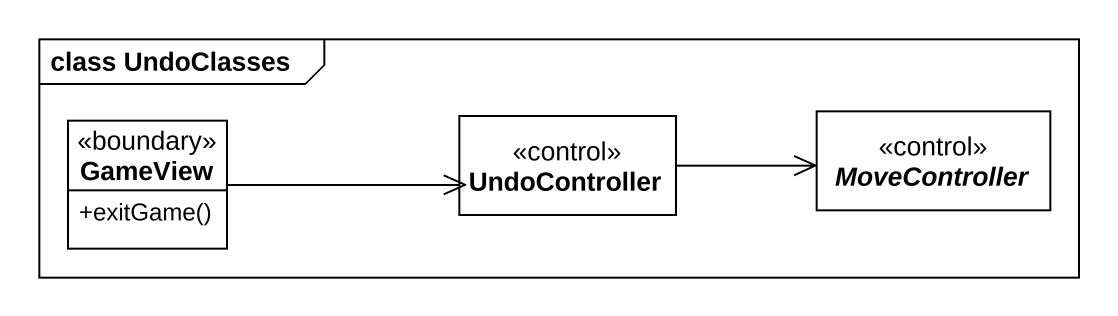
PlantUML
@startuml
mainframe class UndoClasses
hide circle
hide empty members
skinparam classAttributeIconSize 0
class GameView <<boundary>> {
  +exitGame()
}
class UndoController <<control>>
abstract class MoveController <<control>>
GameView -right-> UndoController
UndoController -right-> MoveController
@enduml
